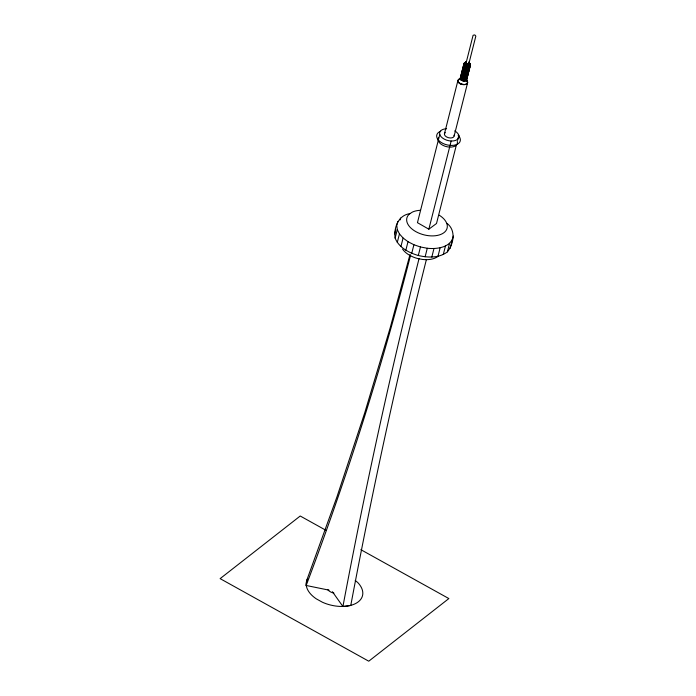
<?xml version="1.0" encoding="UTF-8"?>
<svg xmlns="http://www.w3.org/2000/svg" width="696" height="696" viewBox="0 0 696 696"><rect width="100%" height="100%" fill="white"/><g stroke="black" fill="none" stroke-linecap="round" stroke-linejoin="round"><path stroke-width="1.04" d="M464.206 81.223L466.59 80.249L470.444 65.059L469.417 62.614L469.582 63.641L468.043 64.267L464.206 81.223L461.083 80.136L460.195 78.561L464.058 63.379L466.572 61.648L464.406 62.962L460.282 79.092M329.008 590.147L306.17 585.475L306.771 580.264L336.995 496.753L364.8 412.606L390.178 327.86L409.935 254.78M426.404 259.495C397.651 374.004 372.63 489.436 350.767 605.45L342.919 606.512C364.913 489.801 390.108 373.691 419.07 258.512M468.043 64.267L467.503 64.215L463.353 81.136M447.023 223.39C456.254 230.393 453.688 243.948 447.397 251.874C439.185 258.216 427.918 257.764 418.305 255.502C408.952 252.77 398.93 247.698 395.137 238.128C393.545 227.87 398.364 215.073 409.961 213.646M395.137 238.128L397.294 229.602L396.755 225.365L397.86 221.45M400.07 219.953L400.548 218.057M397.285 242.425L399.443 233.9L397.294 229.602M400.922 246.541L403.088 238.015L399.443 233.9M405.846 250.229L408.004 241.695L403.088 238.015M439.768 134.493L417.452 222.676L428.849 229.193L436.505 223.503L456.48 144.577M411.754 253.274L413.911 244.748L408.004 241.695M444.413 133.91L457.916 80.545L459.638 78.831M460.195 78.561L464.058 63.379L465.781 61.97M460.587 79.631L464.302 64.937L465.711 63.24L465.554 62.24M461.083 80.136L465.711 63.24M466.198 62.518L473.097 35.261L474.794 34.904L475.838 36.114L468.939 63.362M461.735 80.571L466.459 63.849L466.033 63.571M418.305 255.502L420.462 246.976L413.911 244.748M462.518 80.91L466.955 64.067L466.459 63.849M465.006 81.171L468.721 66.468L468.565 64.232M465.694 80.98L469.417 66.277L469.008 64.11M466.242 80.666L470.444 65.059L469.678 63.327M428.849 229.193L451.156 141.018M454.166 135.903L467.668 82.546M425.125 256.789L427.283 248.263C436.888 249.316 451.286 247.559 453.348 236.04M457.533 140.401L458.821 135.32M431.816 257.059L433.973 248.524M437.993 256.285L440.15 247.759M443.291 254.527L445.449 245.993M447.397 251.874L449.555 243.348M450.086 248.489L452.243 239.963M410.657 254.901C382.008 366.923 347.008 477.299 306.17 585.475M394.597 233.9L395.702 229.976M457.968 80.597C457.864 86.069 471.105 85.947 466.529 80.24L470.365 64.528L468.678 62.031L468.904 63.058M460.334 78.074L461.23 77.343M469.356 63.91L469.957 65.963L466.233 66.216L464.006 64.397L465.511 62.901M465.459 62.553L464.006 64.397M464.954 62.649L466.129 61.77M460.535 78.587C451.069 82.737 472.062 88.627 466.529 80.24M420.462 246.976L427.283 248.263M466.955 64.067L467.503 64.215M325.78 530.204L300.22 516.006L220.127 578.637L368.758 661.2L448.859 598.56L360.815 549.657M355.212 580.429L357.709 582.5A28.901 16.904 14.2 0 1 356.169 603.232A28.901 16.904 14.2 0 1 322.5 602.275L316.271 598.838A28.901 16.904 14.2 0 1 307.719 578.611M469.565 63.493L470.061 63.997M332.418 591.739L342.919 606.512M469.582 63.641L470.305 65.554M333.923 593.088A7.726 4.515 14.2 0 1 327.642 589.495M439.228 215.195A20.758 12.136 14.2 0 1 443.7 232.864A20.758 12.136 14.2 0 1 416.077 231.768A20.758 12.136 14.2 0 1 409.387 214.011L412.337 212.106A20.758 12.136 14.2 0 1 420.575 210.288M438.567 255.928A20.758 12.136 14.2 0 1 422.568 259.46L417.67 258.529A20.758 12.136 14.2 0 1 402.575 249.142M457.281 141.419A9.909 5.794 14.2 0 1 447.084 146.786A9.909 5.794 14.2 0 1 438.567 137.59M454.714 130.883A9.909 5.794 14.2 0 1 455.88 140.322A9.909 5.794 14.2 0 1 440.838 136.433A9.909 5.794 14.2 0 1 446.606 128.786M458.116 135.259A12.119 7.091 14.2 0 1 455.793 144.855A12.119 7.091 14.2 0 1 439.35 141.053A12.119 7.091 14.2 0 1 440.716 131.231M454.088 135.12A4.985 2.914 14.2 0 1 448.328 137.669A4.985 2.914 14.2 0 1 445.24 132.588M466.477 80.188A4.985 2.914 14.2 0 1 465.676 84.425A4.985 2.914 14.2 0 1 458.612 82.398A4.985 2.914 14.2 0 1 460.648 78.526M468.765 62.692A1.435 0.844 14.2 0 1 468.408 63.771A1.435 0.844 14.2 0 1 466.511 63.336A1.435 0.844 14.2 0 1 466.546 62.188"/></g></svg>
